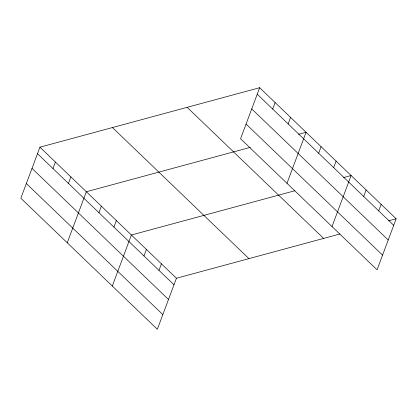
<?xml version="1.0" encoding="UTF-8"?>
<svg xmlns="http://www.w3.org/2000/svg" width="417" height="417" viewBox="0 0 417 417"><rect width="100%" height="100%" fill="white"/><g stroke="black" fill="none" stroke-linecap="round" stroke-linejoin="round"><path stroke-width="0.63" d="M259.661 87.706L240.578 138.741L377.067 269.815L396.15 218.779L259.661 87.706L39.933 147.185L20.85 198.221L157.339 329.294L176.422 278.259L339.891 234.005M52.964 168.557L55.404 162.041M68.435 183.412L70.869 176.891M67.257 242.788L86.34 191.747L250.435 147.326M98.918 212.686L101.352 206.165M113.93 227.103L116.369 220.588M112.298 286.041L131.381 235.006L294.85 190.751M143.959 255.939L146.393 249.423M158.971 270.357L161.41 263.841M272.692 109.077L275.131 102.556M288.163 123.932L290.597 117.412M286.985 183.308L306.068 132.267L298.567 134.3M318.645 153.206L321.08 146.685M333.657 167.624L336.097 161.103M332.026 226.561L351.109 175.521L343.608 177.553M363.687 196.459L366.121 189.943M378.699 210.877L381.138 204.361M388.649 220.807L396.15 218.779M257.221 94.221L393.711 225.295M251.732 108.915L388.222 239.989M246.072 124.052L382.561 255.126M187.15 107.331L323.639 238.404M112.444 127.555L248.933 258.629M39.933 147.185L176.422 278.259M37.494 153.701L173.983 284.775M32.005 168.395L168.494 299.469M26.344 183.532L162.833 314.606"/></g></svg>
